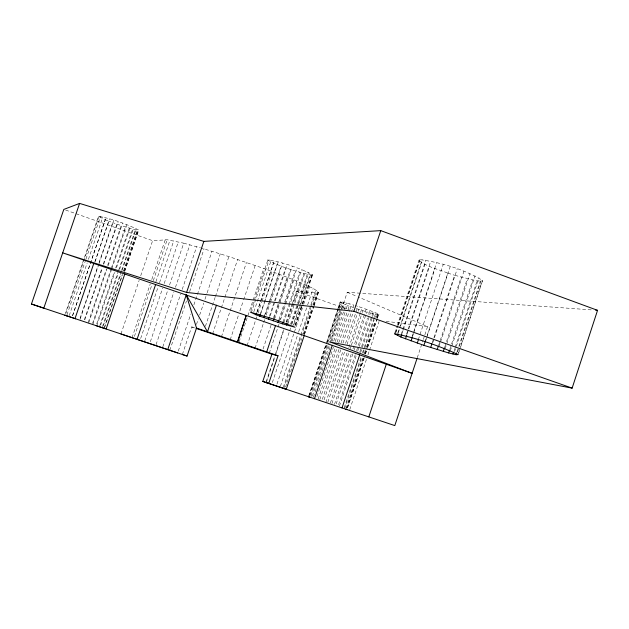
<?xml version="1.0" encoding="UTF-8"?>
<svg xmlns="http://www.w3.org/2000/svg" width="629" height="629" viewBox="0 0 629 629"><rect width="100%" height="100%" fill="white"/><g stroke="black" fill="none" stroke-linecap="round" stroke-linejoin="round"><path stroke-width="0.47" stroke-dasharray="3.15 2.36" d="M314.146 305.584L318.533 291.982L313.179 288.389L293.853 279.85L263.748 268.473L228.893 256.577L201.304 248.046M425.448 340.737L447.832 273.112C438.232 269.141 426.824 267.105 418.961 260.123L419.826 259.612C441.503 262.631 463.848 269.188 482.608 280.463L460.601 347.137M425.267 341.924L426.501 338.205M426.808 337.27L450.215 266.57M432.186 342.939L454.578 275.274L477.096 280.935L482.199 281.124L482.608 280.463M432.901 342.404L434.128 338.677M434.435 337.749L457.22 268.897M438.751 344.983L439.978 341.272M440.284 340.344L461.159 277.216M439.003 346.595L440.237 342.876M440.544 341.948L463.911 271.296M444.829 346.791L467.284 278.851M445.104 348.812L469.949 273.646M449.845 349.252L472.678 280.117M450.285 350.801L451.504 347.098M451.811 346.178L475.044 275.84M454.177 350.337L454.791 348.49M455.097 347.562L477.096 280.935M454.594 351.548L478.96 277.759M457.008 351.91L458.541 347.263M458.848 346.335L480.328 281.281M457.566 351.878L459.099 347.224M459.406 346.296L481.515 279.323M457.849 354.874L459.374 350.267M459.681 349.339L482.199 281.124M458.761 352.696L460.294 348.065M336.169 403.92L352.877 353.742M354.111 350.023L366.801 311.921C398.794 320.476 360.213 306.991 355.401 305.568M338.591 404.722L355.354 354.379M356.588 350.652L367.454 318.022M368.696 314.296L369.931 310.561M339.432 406.043L356.163 355.786M357.704 351.131L358.947 347.412M359.253 346.477L369.482 315.766M369.789 314.83L370.41 312.975M359.859 351.847L373.178 311.827M360.614 352.594L372.289 317.503M372.596 316.576L373.516 313.808M344.244 407.655L361.235 356.564M362.477 352.853L364.018 348.207M364.325 347.279L374.216 317.559M374.522 316.631L375.765 312.912M344.574 408.795L361.817 356.965M363.051 353.262L374.137 319.941M374.444 319.021L375.985 314.39M346.123 408.284L363.075 357.327M364.309 353.616L366.157 348.057M366.463 347.129L375.096 321.191M376.331 317.48L377.557 313.777M346.508 408.41L363.483 357.374M364.718 353.663L366.573 348.096M366.88 347.169L375.521 321.183M376.755 317.472L377.683 314.689M347.46 407.71L364.057 357.807M365.284 354.111L367.124 348.568M367.438 347.64L376.96 318.997M377.266 318.07L378.501 314.374M347.585 407.734L364.301 357.484M365.535 353.765L366.471 350.974M367.706 347.247L376.991 319.335M377.298 318.4L378.54 314.681M349.779 409.526L366.738 358.514M367.973 354.811L369.207 351.1M369.514 350.172L379.075 321.419M394.823 332.827L396.985 326.302M397.3 325.374L418.961 260.123M395.578 332.67L397.725 326.192M398.031 325.272L419.826 259.612M395.861 332.56L398.015 326.066M398.322 325.138L419.582 261.106M397.803 332.993L422.153 259.612M398.322 332.749L400.162 327.206M400.469 326.286L421.634 262.513M401.098 334.746L425.857 260.123M402.12 333.291L403.047 330.492M403.354 329.565L425.015 264.282M406.538 334.172L430.763 261.129M407.042 334.196L429.552 266.319M412.066 336.774L436.66 262.592M412.593 336.263L413.512 333.48M413.819 332.552L435.04 268.536M418.309 339.699L443.248 264.432M417.271 357.752L423.042 340.32M423.341 339.408L424.559 335.737M424.858 334.825L427.594 326.569L358.074 296.904M292.587 326.813L309.979 274.873L312.55 274.967L312.291 274.48C298.335 267.671 283.231 262.348 267.923 259.706L267.797 260.068C280.911 267.113 295.575 271.248 309.979 274.873M293.995 324.407L300.481 305.026M300.796 304.106L310.985 273.654M294.946 325.335L301.802 304.868M302.109 303.933L311.764 275.093M295.355 325.067L302.132 304.829M302.439 303.909L312.291 274.48M295.669 325.397L302.423 305.222M302.73 304.302L312.55 274.967M276.964 384.099L303.375 305.191M303.681 304.263L309.586 286.62M280.424 386.292L298.343 332.725M298.657 331.798L307.306 305.938M307.612 305.018L313.179 288.389M283.302 387.252L310.6 305.647M310.915 304.719L315.876 289.883M283.773 388.447L310.781 307.683M311.096 306.755L315.75 292.831L318.494 292.571M285.59 386.984L286.84 383.258M287.146 382.33L301.786 338.567M303.343 333.913L312.684 305.977M312.99 305.049L317.661 291.085M303.65 334.455L312.306 308.572M313.541 304.876L317.559 292.855M304.294 334.573L313.58 306.795M313.895 305.867L318.533 291.982M304.507 334.4L313.832 306.52M308.808 395.798L326.49 342.797M326.805 341.869L340.147 301.896L343.686 302.227L353.742 305.041L352.201 309.665M309.02 395.877L337.985 309.083M338.292 308.163L340.446 301.7M309.79 395.098L338.567 308.87M338.882 307.943L340.737 302.376L340.147 301.896M310.443 395.319L327.127 345.329M328.362 341.626L341.649 301.81M311.025 396.545L340.336 308.682M340.651 307.762L342.192 303.131L340.737 302.376M312.409 395.971L329.745 343.992M330.06 343.064L341.201 309.657M341.516 308.729L343.686 302.227M330.909 341.225L341.39 309.83M341.696 308.902L347.239 292.281L592.66 309.979M313.344 397.316L330.445 346.06M332.002 341.398L342.569 309.712M342.876 308.784L344.433 304.122L342.192 303.131M333.747 341.067L346.469 302.926M316.953 396.459L333.401 347.153M335.257 341.571L345.808 309.948M346.115 309.012L347.357 305.293L344.433 304.122M318.18 398.928L334.958 348.608M337.136 342.09L347.703 310.404M348.01 309.476L349.873 303.886M319.854 399.501L336.892 348.403M338.748 342.829L349.59 310.317M349.905 309.389L350.833 306.598L347.357 305.293M322.323 399.297L338.96 349.394M341.115 342.931L351.894 310.584M324.061 399.871L340.769 349.748M342.931 343.253L353.144 312.621M325.838 402.521L343.096 350.746M345.557 343.348L357.885 306.362M327.843 402.167L344.841 351.124M347.011 344.629L357.83 312.149M358.137 311.221L358.758 309.366L366.801 311.921M330.367 403.016L347.31 352.154M348.851 347.53L360.252 313.313M360.559 312.385L362.1 307.762M331.939 403.543L348.946 352.476M350.18 348.765L351.108 345.974M351.414 345.046L361.927 313.486M362.241 312.55L362.854 310.695M334.479 404.392L351.407 353.553M352.948 348.93L366.18 309.185M221.424 336.829L229.876 311.717M230.183 310.789L246.466 262.435M230.198 339.786L238.635 314.697M239.885 310.985L243.321 300.764M243.635 299.829L255.201 265.446M239.114 341.783L263.748 268.473M250.869 310.443L267.923 259.706M251.23 312.81L269.086 259.706M253.817 311.811L271.256 260.068M256.978 312.015L273.434 263.032M257.206 311.764L274.33 260.783M247.111 345.557L256.758 316.851M258 313.14L261.735 302.03M262.041 301.102L271.995 271.469M260.579 313.368L276.988 264.487M260.39 314.752L264.439 302.683M264.754 301.747L278.16 261.813M264.455 315.797L268.787 302.903M269.094 301.983L281.147 266.075M265.407 314.272L269.778 301.244M270.093 300.316L282.578 263.111M255.028 348.285L263.394 323.345M263.708 322.425L264.636 319.65M266.185 315.035L270.218 303.021M270.525 302.101L279.826 274.386M269.346 316.473L274.283 301.755M274.59 300.835L285.708 267.71M270.187 315.813L274.873 301.849M275.188 300.921L287.367 264.612M263.056 349.024L271.083 325.083M273.552 317.716L287.146 277.192M274.118 318.085L279.362 302.455M279.669 301.535L290.464 269.338M274.496 319.32L279.488 304.428M279.803 303.493L292.288 266.248M278.859 319.65L284.41 303.084M284.717 302.164L295.205 270.879M279.331 320.979L284.63 305.167M284.945 304.232L297.108 267.946M269.251 353.254L277.656 328.173M277.971 327.237L279.213 323.526M280.463 319.807L293.853 279.85M283.058 322.001L288.617 305.419M288.923 304.499L299.726 272.255M283.836 322.583L301.59 269.605M266.24 381.559L275.274 354.583M275.588 353.647L283.695 329.454M286.187 322.017L292.108 304.334M292.422 303.406L296.471 291.313L315.75 292.831M266.287 382.589L274.999 356.596M275.305 355.668L283.703 330.602M286.502 322.245L299.876 282.327M287.429 322.323L303.815 273.418M287.799 324.029L305.513 271.162M290.559 324.25L307.29 274.299M291.345 324.352L297.541 305.843M297.847 304.916L308.697 272.53M272.341 382.558L290.598 328.031M291.832 324.336L305.136 284.591M150.347 341.72L167.66 290.59M169.547 285.008L183.707 243.171L200.376 247.771M156.063 344.676L173.895 291.958M175.46 287.335L189.848 244.791M162.785 346.917L180.665 294.026M182.237 289.379L196.673 246.694M169.806 350.298L186.475 300.969M189.62 291.667L204.079 248.856M178.282 351.076L190.768 314.099M193.889 304.861L211.997 251.238M182.355 354.497L191.656 326.931L194.904 327.678M196.492 324.391L198.371 318.824M199.629 315.105L203.702 303.036M204.952 299.325L206.831 293.751M207.145 292.823L220.299 253.825M205.392 326.302L215.102 297.478M215.417 296.55L228.893 256.577M212.586 333.865L237.652 259.462M88.367 322.032L106.356 269.165M107.614 265.462L121.185 225.583L135.392 229.797L138.71 230.033C126.107 223.79 112.292 218.774 98.478 216.313L65.4 313.313M88.603 323.133L106.875 269.448M108.133 265.752L122.624 223.177M92.542 323.424L111.16 268.685M111.482 267.757L125.368 226.935M92.848 324.556L111.412 270.014M111.726 269.086L126.822 224.71M96.709 323.786L114.399 271.775M115.657 268.064L129.244 228.13M96.724 325.853L114.926 272.318M116.491 267.702L130.62 226.173M99.744 325.83L118.401 270.957M118.724 270.022L132.633 229.098M100.656 325.099L118.354 273.041M119.62 269.322L133.835 227.494M102.441 326.742L121.271 271.343M121.586 270.423L135.392 229.797M103.235 325.971L120.886 274.04M122.144 270.336L136.328 228.61M104.037 328.307L122.285 274.621M123.543 270.926L137.381 230.198M104.666 327.481L122.576 274.779M123.834 271.075L137.979 229.467M124.628 271.115L138.506 230.285M124.613 271.524L138.71 230.033M120.957 333.983L139.143 280.4M140.707 275.777L152.619 240.679L167.172 239.767L183.707 243.171M132.035 337.671L150.205 284.072M151.778 279.457L165.246 239.72M134.417 336.397L152.053 284.363M153.311 280.652L167.172 239.767M155.89 281.776L170.003 240.136M140.652 338.481L157.981 287.335M159.554 282.68L173.73 240.836M144.772 340.894L162.636 288.129M164.208 283.506L178.314 241.851M65.864 313.462L99.036 216.195M66.965 314.862L85.646 260.06M85.961 259.124L100.53 216.4M69.206 315.624L87.179 262.906M88.414 259.36L102.881 216.934M72.508 315.703L105.208 219.749L98.478 216.313M72.602 315.719L105.987 217.776M94.782 262.034L108.715 221.133L105.208 219.749M95.199 261.436L109.705 218.876M80.103 318.227L97.809 266.24M99.075 262.529L112.67 222.611L108.715 221.133M80.103 319.257L98.714 264.628M99.028 263.7L113.849 220.181M84.365 319.658L102.047 267.71M103.313 263.999L116.892 224.113L112.67 222.611M84.805 319.799L102.464 267.946M103.722 264.235L118.228 221.644M386.135 321.34L427.594 326.569M447.832 273.112L454.578 275.274M191.656 326.931L195.242 328.11M116.892 224.113L121.185 225.583M356.321 308.532L358.758 309.366M65.66 210.062L152.619 240.679M296.471 291.313L348.985 309.79M350.833 306.598L354.685 307.974M347.239 292.281L357.17 296.518"/><path stroke-width="0.94" d="M237.77 342.042L246.23 315.467L62.696 252.866L186.593 292.422L353.883 311.3L572.131 388.132L597.55 310.333L380.765 230.631L203.843 241.387L79.592 203.411L63.812 209.418L31.45 304.027L187.072 356.069L196.523 328.047L186.239 294.852L167.739 349.598M423.915 345.368L400.877 337.026L394.517 333.763C416.264 337.812 437.949 345.384 458.156 354.552L456.088 354.701L448.626 352.94L423.915 345.368L425.141 341.665M430.653 347.57L431.879 343.859M437.21 349.63L438.437 345.911M443.296 351.446L444.522 347.719M448.626 352.94L449.538 350.172M452.959 354.041L453.572 352.193M456.088 354.701L456.701 352.838M342.027 407.93L359.67 354.89L246.23 315.467L237.345 341.901L278.018 355.747L268.756 383.407L262.788 381.41L271.909 354.198L278.018 355.747M368.814 416.893L386.292 364.238L359.67 354.89M397.402 335.524L398.015 333.677M400.877 337.026L401.805 334.227M405.501 338.842L406.735 335.123M411.051 340.91L412.278 337.199M417.279 343.112L418.513 339.408M416.964 358.664L394.8 425.589L262.788 381.41M286.258 389.265L304.224 335.548M314.484 398.707L332.293 345.321M353.883 311.3L380.765 230.631M256.05 314.791L250.318 312.086L274.496 319.32L295.056 327.229L282.437 323.841L259.651 316.135L256.05 314.791L256.663 312.943M259.651 316.135L260.272 314.288M263.842 317.637L264.455 315.797M268.418 319.233L269.039 317.393M273.19 320.845L273.804 319.005M266.696 351.886L275.51 325.586M277.932 322.41L278.553 320.57M282.437 323.841L283.058 322.001M286.502 325.091L287.123 323.251M186.593 292.422L203.843 241.387M216.447 305.214L207.499 331.766L237.345 341.901M106.128 328.983L124.841 273.914M137.059 339.338L155.67 284.41M79.592 203.411L43.81 308.131L31.45 304.027M75.016 318.573L93.815 263.386M595.592 310.191L597.55 310.333M572.131 388.132L330.602 342.145L412.105 373.335L386.292 364.238M196.099 328.393L271.909 354.198M120.957 333.983L177.661 352.924M182.355 354.497L187.072 356.069M265.925 382.495L286.164 389.249L284.968 388.848M309.822 397.166L308.493 396.726L309.177 396.954M346.202 409.345L346.972 409.597L345.816 409.212M75.661 318.801L64.763 315.16L66.65 315.789M96.08 325.641L105.192 328.684L104.351 328.409M196.523 328.047L207.499 331.766L186.239 294.852"/></g></svg>
